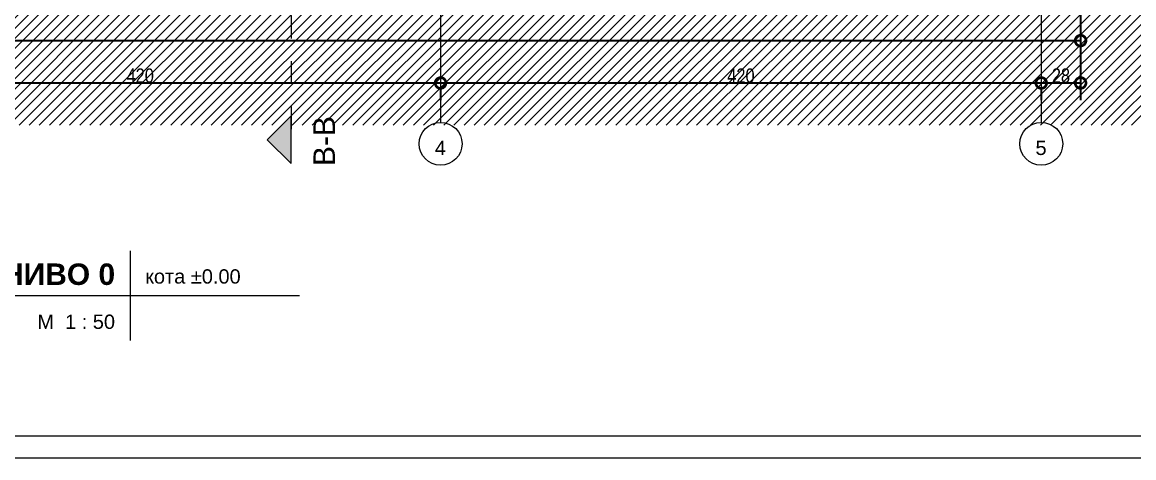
# Model space of a CAD drawing. Header units: centimetres. Extents: x 0 to 25250, y 0 to 2250.
# Drawn here: x 1254 to 2031, y 0 to 305 of the extents above; entities that cross this region are included whole.
import ezdxf

# ---------------------------------------------------------------- set-up
doc = ezdxf.new("R2010")
doc.units = ezdxf.units.CM
doc.linetypes.add('17-View-1$0$Dash', pattern=[31.75, 15.875, -15.875])
for name, color, linetype, lineweight in [('A-ANNO-DIMS', 7, 'Continuous', 9), ('A-FLOR-PATT', 7, 'Continuous', 9), ('G-ANNO-SYMB', 7, 'Continuous', 9), ('G-ANNO-TTLB', 7, 'Continuous', 9), ('S-GRID', 7, 'Continuous', 9), ('S-GRID-IDEN', 7, 'Continuous', 9)]:
    doc.layers.add(name, color=color, linetype=linetype, lineweight=lineweight)
doc.styles.add('17-View-1$0$Arial Narrow_3', font='ARIALN.TTF', dxfattribs={"height": 10})
doc.styles.add('17-View-1$0$Arial_1', font='arial.ttf', dxfattribs={"height": 10})
doc.styles.add('17-View-1$0$Arial_2', font='arial.ttf', dxfattribs={"height": 15})
doc.styles.add('17_xrefed$0$Arial', font='arial.ttf', dxfattribs={"height": 0.2})
doc.styles.add('17_xrefed$0$Arial_B', font='arialbd.ttf', dxfattribs={"height": 0.3})
doc.dimstyles.new('17-View-1$0$TEC_DIM', dxfattribs={"dimscale": 30.48, "dimtxt": 10.23431, "dimasz": 0.492126, "dimexe": 0.393701, "dimexo": 0.246063, "dimgap": 0, "dimtad": 1, "dimdec": 0, "dimzin": 0, "dimdsep": 46, "dimtxsty": '17-View-1$0$Arial Narrow_3', "dimblk1": '17-View-1$0$_DotSmall', "dimblk2": '17-View-1$0$_DotSmall', "dimsah": 1, "dimcen": 0.09, "dimazin": 0, "dimtfac": 1, "dimtdec": 4, "dimtix": 1, "dimtmove": 0, "dimatfit": 3, "dimfxl": 1, "dimtvp": 1, "dimtolj": 1, "dimtzin": 0, "dimarcsym": 2})

# ---------------------------------------------------------------- blocks, each defined once
blk = doc.blocks.new('TEC_ОФИЦИАЛНА РАМКА - TEC_ОФИЦИАЛНА РАМКА-2548454-СГРАДА ТИП III - РАЗПРЕДЕЛЕНИЕ _0_00')
at = {"layer": 'G-ANNO-TTLB'}
for p, q in [((41.321, -4.146), (-17.129, -4.146)), ((-19.379, -4.446), (41.621, -4.446))]:
    blk.add_line(p, q, dxfattribs=at)
blk = doc.blocks.new('Viewport - TYPE-NAME SCALE LEVEL-1451543-СГРАДА ТИП III - РАЗПРЕДЕЛЕНИЕ _0_00')
at = {"layer": 'G-ANNO-TTLB'}
for p, q in [((0, -0.627), (0, 0.627)), ((2.363, 0), (-3.913, 0))]:
    blk.add_line(p, q, dxfattribs=at)
blk = doc.blocks.new('Grid - TEC_GRID_CIRCLE-145857-НИВО 0')
at = {"layer": 'S-GRID-IDEN'}
blk.add_circle((0, 0), 0.3, dxfattribs=at)
blk = doc.blocks.new('Section - TEC_SECTION-13048-НИВО 0')
at = {"layer": 'G-ANNO-SYMB'}
blk.add_hatch(color=256, dxfattribs=at).paths.add_polyline_path([(0, 0.334), (0.334, 0), (-0.334, 0)])
for p, q in [((0, 0.334), (-0.334, 0)), ((0.334, 0), (0, 0.334)), ((-0.334, 0), (0.334, 0))]:
    blk.add_line(p, q, dxfattribs=at)
blk = doc.blocks.new('17-View-1$0$_DotSmall')
at = {"color": 0, "linetype": 'ByBlock', "const_width": 0.5}
blk.add_lwpolyline([(-0.0625, 0, 1), (0.0625, 0, 1)], format="xyb", close=True, dxfattribs=at)
blk = doc.blocks.new('*D2357')
at = {"layer": 'A-ANNO-DIMS', "color": 0, "lineweight": -2, "transparency": 16777216}
for p, q in [((1126.47, 262.09), (1546.47, 262.09)), ((1126.47, 257.24), (1126.47, 250.09)), ((1546.47, 257.24), (1546.47, 250.09))]:
    blk.add_line(p, q, dxfattribs=at)
at = {"layer": 'A-ANNO-DIMS', "color": 0, "lineweight": -2, "transparency": 16777216, "xscale": 15, "yscale": 15, "zscale": 15, "rotation": 180}
blk.add_blockref('17-View-1$0$_DotSmall', (1126.47, 262.09), dxfattribs=at)
at = {"layer": 'A-ANNO-DIMS', "color": 0, "lineweight": -2, "transparency": 16777216, "xscale": 15, "yscale": 15, "zscale": 15}
blk.add_blockref('17-View-1$0$_DotSmall', (1546.47, 262.09), dxfattribs=at)
at = {"layer": 'A-ANNO-DIMS', "color": 0, "transparency": 16777216, "insert": (1336.47, 267.19), "char_height": 10, "width": 22.8079, "attachment_point": 5, "style": '17-View-1$0$Arial Narrow_3'}
blk.add_mtext('\\A1;420', dxfattribs=at)
blk = doc.blocks.new('*D2358')
at = {"layer": 'A-ANNO-DIMS', "color": 0, "lineweight": -2, "transparency": 16777216}
for p, q in [((1546.47, 262.09), (1966.47, 262.09)), ((1546.47, 257.24), (1546.47, 250.09)), ((1966.47, 257.24), (1966.47, 250.09))]:
    blk.add_line(p, q, dxfattribs=at)
at = {"layer": 'A-ANNO-DIMS', "color": 0, "lineweight": -2, "transparency": 16777216, "xscale": 15, "yscale": 15, "zscale": 15, "rotation": 180}
blk.add_blockref('17-View-1$0$_DotSmall', (1546.47, 262.09), dxfattribs=at)
at = {"layer": 'A-ANNO-DIMS', "color": 0, "lineweight": -2, "transparency": 16777216, "xscale": 15, "yscale": 15, "zscale": 15}
blk.add_blockref('17-View-1$0$_DotSmall', (1966.47, 262.09), dxfattribs=at)
at = {"layer": 'A-ANNO-DIMS', "color": 0, "transparency": 16777216, "insert": (1756.47, 267.19), "char_height": 10, "width": 22.8079, "attachment_point": 5, "style": '17-View-1$0$Arial Narrow_3'}
blk.add_mtext('\\A1;420', dxfattribs=at)
blk = doc.blocks.new('*D2359')
at = {"layer": 'A-ANNO-DIMS', "color": 0, "lineweight": -2, "transparency": 16777216}
for p, q in [((1993.97, 901.4), (1993.97, 250.09)), ((1966.47, 262.09), (1993.97, 262.09)), ((1966.47, 257.24), (1966.47, 250.09))]:
    blk.add_line(p, q, dxfattribs=at)
at = {"layer": 'A-ANNO-DIMS', "color": 0, "lineweight": -2, "transparency": 16777216, "xscale": 15, "yscale": 15, "zscale": 15, "rotation": 180}
blk.add_blockref('17-View-1$0$_DotSmall', (1966.47, 262.09), dxfattribs=at)
at = {"layer": 'A-ANNO-DIMS', "color": 0, "lineweight": -2, "transparency": 16777216, "xscale": 15, "yscale": 15, "zscale": 15}
blk.add_blockref('17-View-1$0$_DotSmall', (1993.97, 262.09), dxfattribs=at)
at = {"layer": 'A-ANNO-DIMS', "color": 0, "transparency": 16777216, "insert": (1980.22, 267.19), "char_height": 10, "width": 15.2053, "attachment_point": 5, "style": '17-View-1$0$Arial Narrow_3'}
blk.add_mtext('\\A1;28', dxfattribs=at)
blk = doc.blocks.new('*D2360')
at = {"layer": 'A-ANNO-DIMS', "color": 0, "lineweight": -2, "transparency": 16777216}
for p, q in [((1993.97, 901.4), (1993.97, 279.71)), ((398.97, 406.4), (398.97, 279.71)), ((398.97, 291.71), (1993.97, 291.71))]:
    blk.add_line(p, q, dxfattribs=at)
at = {"layer": 'A-ANNO-DIMS', "color": 0, "lineweight": -2, "transparency": 16777216, "xscale": 15, "yscale": 15, "zscale": 15, "rotation": 180}
blk.add_blockref('17-View-1$0$_DotSmall', (398.97, 291.71), dxfattribs=at)
at = {"layer": 'A-ANNO-DIMS', "color": 0, "lineweight": -2, "transparency": 16777216, "xscale": 15, "yscale": 15, "zscale": 15}
blk.add_blockref('17-View-1$0$_DotSmall', (1993.97, 291.71), dxfattribs=at)
at = {"layer": 'A-ANNO-DIMS', "color": 0, "transparency": 16777216, "insert": (1196.47, 296.81), "char_height": 10, "width": 30.4105, "attachment_point": 5, "style": '17-View-1$0$Arial Narrow_3'}
blk.add_mtext('\\A1;1595', dxfattribs=at)

msp = doc.modelspace()

# ---------------------------------------------------------------- block references
at = {"layer": 'G-ANNO-TTLB', "xscale": 50, "yscale": 50, "zscale": 50}
msp.add_blockref('TEC_ОФИЦИАЛНА РАМКА - TEC_ОФИЦИАЛНА РАМКА-2548454-СГРАДА ТИП III - РАЗПРЕДЕЛЕНИЕ _0_00', (968.96, 222.31), dxfattribs=at)

# ---------------------------------------------------------------- next in the draw order: hatches: boundary and pattern name
at = {"layer": 'A-FLOR-PATT', "true_color": 0xe0ea68}
h = msp.add_hatch(dxfattribs=at)
h.set_pattern_fill('FP1_8', color=61, style=0, pattern_type=2)
h.set_pattern_definition([(45, (-1006133.902, 862055.479), (-3.535533906, 3.535533906), [])])
h.paths.add_polyline_path([(904.21, 232.62), (2216.41, 232.62), (2216.41, 653.9), (1913.97, 653.9), (1913.97, 408.9), (1848.97, 408.9), (1848.97, 413.9), (1839.77, 413.9), (1839.77, 377.3), (1835.97, 377.3), (1835.97, 413.9), (858.97, 413.9), (858.97, 461.76), (458.97, 461.76), (458.97, 413.9), (128.97, 413.9), (128.97, 232.62), (680.22, 232.62)])

# ---------------------------------------------------------------- next in the draw order: linework, layer by layer
at = {"layer": 'G-ANNO-SYMB', "linetype": '17-View-1$0$Dash', "lineweight": 18}
msp.add_line((1441.97, 1960.18), (1441.97, 222.43), dxfattribs=at)
at = {"layer": 'S-GRID', "color": 1, "lineweight": 18, "true_color": 0xff0000}
for p, q in [((1546.47, 359.56), (1546.47, 234.56)), ((1966.47, 359.56), (1966.47, 234.56))]:
    msp.add_line(p, q, dxfattribs=at)

# ---------------------------------------------------------------- next in the draw order: block references
at = {"layer": 'G-ANNO-SYMB', "xscale": 49.99999999999998, "yscale": 49.99999999999998, "zscale": 49.99999999999998, "rotation": 89.99999999999947}
msp.add_blockref('Section - TEC_SECTION-13048-НИВО 0', (1441.97, 222.43), dxfattribs=at)
at = {"layer": 'G-ANNO-TTLB', "xscale": 50, "yscale": 50, "zscale": 50}
msp.add_blockref('Viewport - TYPE-NAME SCALE LEVEL-1451543-СГРАДА ТИП III - РАЗПРЕДЕЛЕНИЕ _0_00', (1329.61, 113.35), dxfattribs=at)
at = {"layer": 'S-GRID-IDEN', "xscale": 49.99999999999998, "yscale": 49.99999999999998, "zscale": 49.99999999999998, "rotation": 180}
for p in [(1546.47, 219.56), (1966.47, 219.56)]:
    msp.add_blockref('Grid - TEC_GRID_CIRCLE-145857-НИВО 0', p, dxfattribs=at)

# ---------------------------------------------------------------- next in the draw order: texts
at = {"layer": 'G-ANNO-SYMB', "insert": (1465.09, 221.46), "char_height": 15, "width": 35.7, "attachment_point": 5, "rotation": 90, "line_spacing_factor": 0.936439, "style": '17-View-1$0$Arial_2'}
msp.add_mtext('\\pt60,120,180,240,300,360,420,480,540,600,660,720,780,840,900,960,1020,1080,1140,1200,1260,1320,1380,1440,1500,1560,1620,1680,1740,1800,1860,1920;{\\fArial|b0|i0|c204|p34;В}-{\\fArial|b0|i0|c204|p34;В}', dxfattribs=at)
at = {"layer": 'G-ANNO-TTLB', "line_spacing_factor": 0.936439}
for s, insert, char_height, width, attachment_point, style in [('\\pt60,120,180,240,300,360,420,480,540,600,660,720,780,840,900,960,1020,1080,1140,1200,1260,1320,1380,1440,1500,1560,1620,1680,1740,1800,1860,1920;{\\fArial|b1|i0|c204|p34;РАЗПРЕДЕЛЕНИЕ НИВО }0', (1318.93, 126.2), 15, 275.2, 6, '17_xrefed$0$Arial_B'), ('\\pt60,120,180,240,300,360,420,480,540,600,660,720,780,840,900,960,1020,1080,1140,1200,1260,1320,1380,1440,1500,1560,1620,1680,1740,1800,1860,1920;{\\fArial|b0|i0|c204|p34;кота }±0.00', (1339.93, 126.74), 10, 68.8, 4, '17_xrefed$0$Arial'), ('\\pt60,120,180,240,300,360,420,480,540,600,660,720,780,840,900,960,1020,1080,1140,1200,1260,1320,1380,1440,1500,1560,1620,1680,1740,1800,1860,1920;M  1 : 50', (1318.85, 95.06), 10, 55.25, 6, '17_xrefed$0$Arial')]:
    msp.add_mtext(s, dxfattribs=dict(at, insert=insert, char_height=char_height, width=width, attachment_point=attachment_point, style=style))
at = {"layer": 'S-GRID-IDEN', "char_height": 10, "width": 8.25, "attachment_point": 5, "line_spacing_factor": 0.936439, "style": '17-View-1$0$Arial_1'}
for s, insert in [('\\pt50,100,150,200,250,300,350,400,450,500,550,600,650,700,750,800,850,900,950,1000,1050,1100,1150,1200,1250,1300,1350,1400,1450,1500,1550,1600;4', (1546.33, 216.66)), ('\\pt50,100,150,200,250,300,350,400,450,500,550,600,650,700,750,800,850,900,950,1000,1050,1100,1150,1200,1250,1300,1350,1400,1450,1500,1550,1600;5', (1966.33, 216.66))]:
    msp.add_mtext(s, dxfattribs=dict(at, insert=insert))

# ---------------------------------------------------------------- next in the draw order: dimensions: what is measured, and where the dimension line sits
at = {"layer": 'A-ANNO-DIMS'}
for base, p1, p2, override, picture, middle in [((1993.97, 291.71), (398.97, 413.9), (1993.97, 908.9), {"dimpost": '<>', "dimfxl": 1670.04491}, '*D2360', (1196.47, 296.81)), ((1993.96940517, 262.08818808), (1966.46940517, 264.73983851), (1993.96940517, 908.89509182), {"dimpost": '<>', "dimfxl": 644.741995}, '*D2359', (1980.21940517, 267.19391796)), ((1546.47, 262.09), (1126.47, 264.74), (1546.47, 264.74), {"dimpost": '<>', "dimfxl": 420}, '*D2357', (1336.47, 267.19)), ((1966.47, 262.09), (1546.47, 264.74), (1966.47, 264.74), {"dimpost": '<>', "dimfxl": 420}, '*D2358', (1756.47, 267.19))]:
    dim = msp.add_linear_dim(base=base, p1=p1, p2=p2, dimstyle='17-View-1$0$TEC_DIM', override=override, dxfattribs=at)
    dim.commit()
    dim.dimension.update_dxf_attribs({"geometry": picture, "text_midpoint": middle})

doc.saveas('drawing.dxf')
